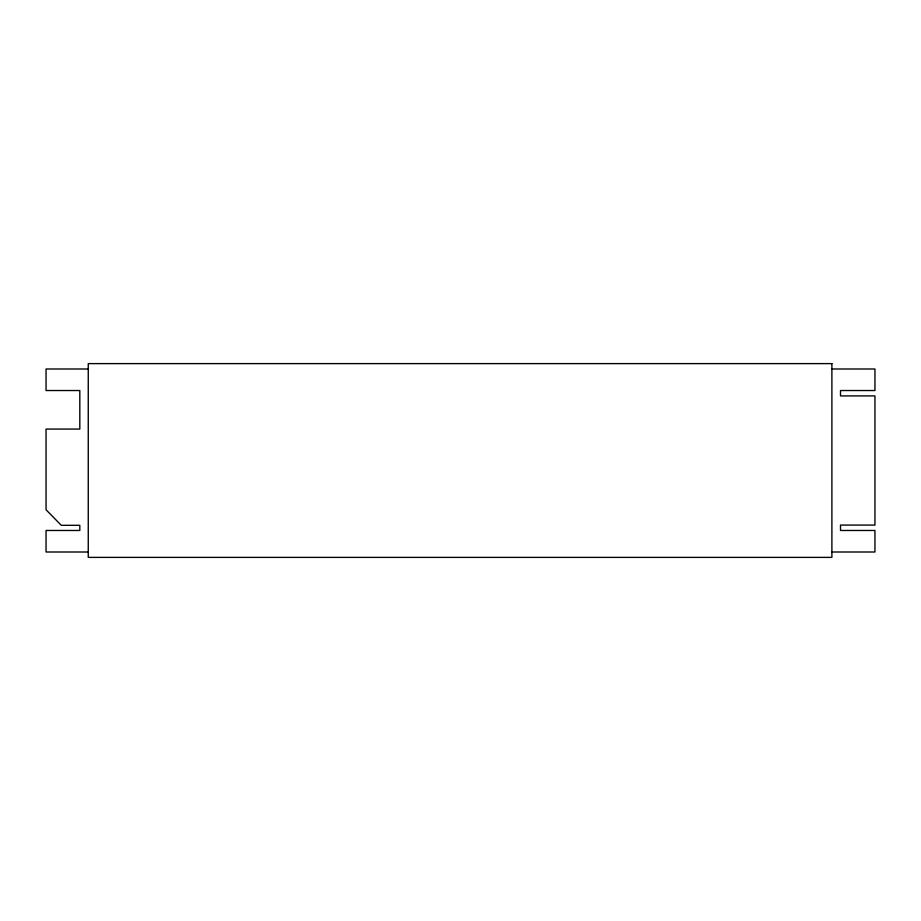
<?xml version="1.0" encoding="UTF-8"?>
<svg xmlns="http://www.w3.org/2000/svg" width="921" height="921" viewBox="0 0 921 921"><rect width="100%" height="100%" fill="white"/><g stroke="black" fill="none" stroke-linecap="round" stroke-linejoin="round"><path stroke-width="1.38" d="M88.255 368.999L46.05 368.999L46.05 390.527L79.816 390.527L79.816 429.071L46.05 429.071L46.05 509.75L61.27 525.315L79.816 525.315L79.816 530.473L46.05 530.473L46.05 552.001L88.255 552.001M831.893 368.999L874.95 368.999L874.95 390.527L840.505 390.527L840.505 395.915L874.95 395.915L874.95 525.085L840.505 525.085L840.505 530.473L874.95 530.473L874.95 552.001L831.893 552.001M831.893 363.611L88.255 363.611L88.255 557.389L831.893 557.389L831.893 363.611"/></g></svg>
